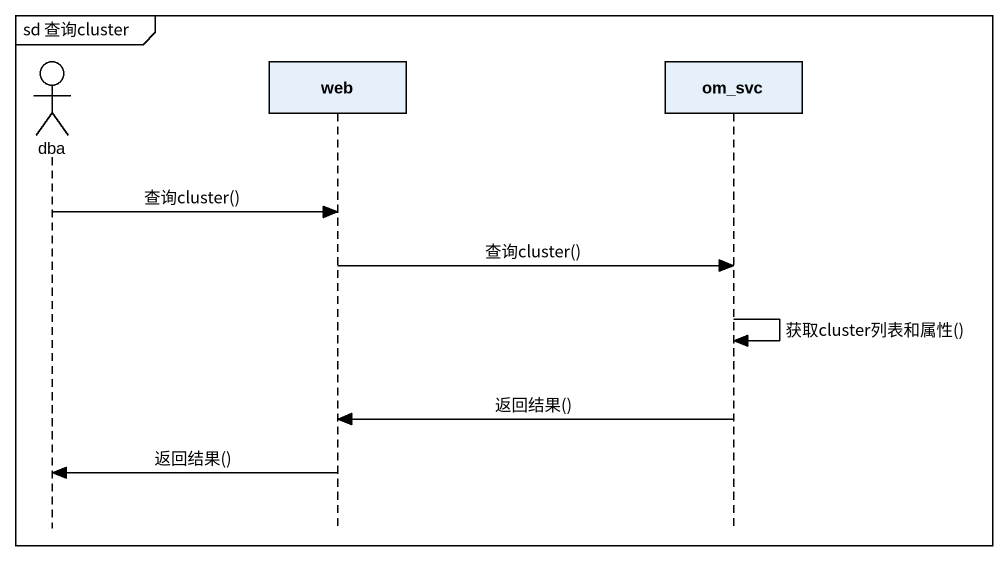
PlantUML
@startuml
mainframe sd 查询cluster
hide footbox
actor dba
participant web
participant om_svc

dba -> web : 查询cluster()
web -> om_svc : 查询cluster()
om_svc -> om_svc : 获取cluster列表和属性()
om_svc -> web : 返回结果()
web -> dba : 返回结果()
@enduml
